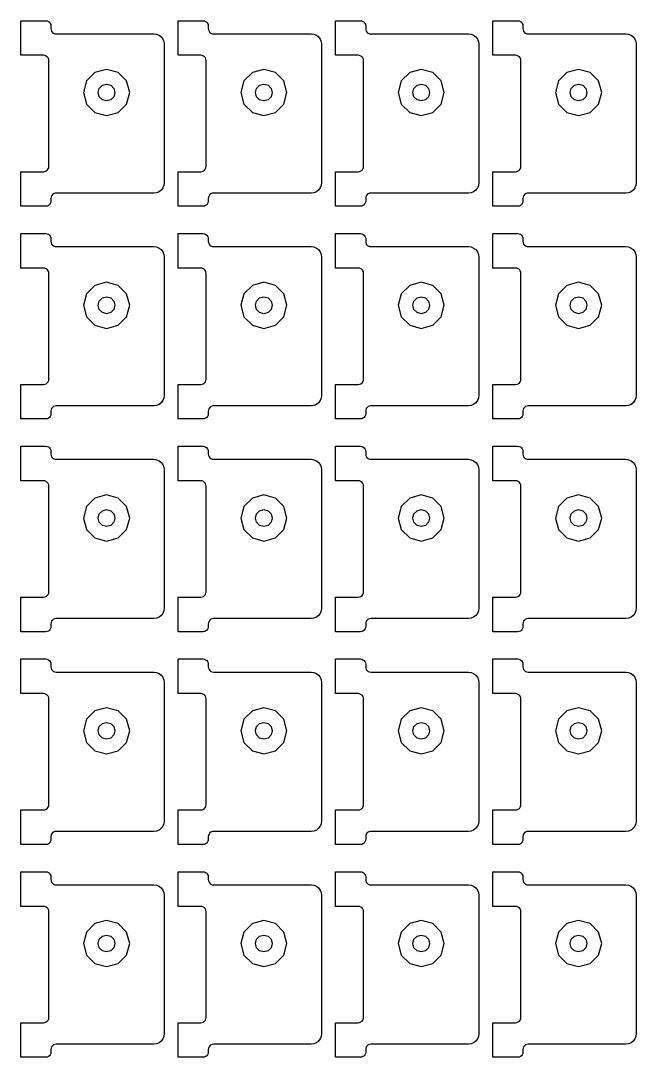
# Model space of a CAD drawing. Extents: x 11 to 212, y 11 to 212.
# Drawn here: x 67 to 73.91, y 61.2 to 72.84 of the extents above; entities that cross this region are included whole.
import ezdxf

# ---------------------------------------------------------------- set-up
doc = ezdxf.new("R2010")
doc.units = 0
doc.layers.add('G', color=7, linetype='continuous')

msp = doc.modelspace()

# ---------------------------------------------------------------- linework, layer by layer
at = {"layer": 'G'}
for points in [[(67.259, 71.141), (67.274, 71.143), (67.288, 71.149), (67.3, 71.158), (67.31, 71.171), (67.316, 71.185), (67.318, 71.2), (67.318, 72.388), (67.316, 72.403), (67.31, 72.418), (67.3, 72.43), (67.288, 72.439), (67.274, 72.445), (67.259, 72.447), (67.002, 72.447), (67.002, 72.835), (67.282, 72.835), (67.298, 72.833), (67.312, 72.827), (67.324, 72.818), (67.333, 72.806), (67.339, 72.792), (67.341, 72.776), (67.341, 72.747), (67.343, 72.732), (67.349, 72.718), (67.358, 72.705), (67.371, 72.696), (67.385, 72.69), (67.4, 72.688), (68.494, 72.688), (68.525, 72.684), (68.553, 72.672), (68.577, 72.654), (68.596, 72.629), (68.608, 72.601), (68.612, 72.571), (68.612, 71.018), (68.608, 70.987), (68.596, 70.959), (68.577, 70.934), (68.553, 70.916), (68.525, 70.904), (68.494, 70.9), (67.4, 70.9), (67.385, 70.898), (67.371, 70.892), (67.358, 70.883), (67.349, 70.871), (67.343, 70.856), (67.341, 70.841), (67.341, 70.812), (67.339, 70.797), (67.333, 70.782), (67.324, 70.77), (67.312, 70.761), (67.298, 70.755), (67.282, 70.753), (67.002, 70.753), (67.002, 71.141)], [(69.024, 71.141), (69.039, 71.143), (69.053, 71.149), (69.065, 71.158), (69.074, 71.171), (69.08, 71.185), (69.082, 71.2), (69.082, 72.388), (69.08, 72.403), (69.074, 72.418), (69.065, 72.43), (69.053, 72.439), (69.039, 72.445), (69.024, 72.447), (68.767, 72.447), (68.767, 72.835), (69.047, 72.835), (69.062, 72.833), (69.076, 72.827), (69.089, 72.818), (69.098, 72.806), (69.104, 72.792), (69.106, 72.776), (69.106, 72.747), (69.108, 72.732), (69.114, 72.718), (69.123, 72.705), (69.135, 72.696), (69.149, 72.69), (69.165, 72.688), (70.259, 72.688), (70.289, 72.684), (70.318, 72.672), (70.342, 72.654), (70.361, 72.629), (70.372, 72.601), (70.376, 72.571), (70.376, 71.018), (70.372, 70.987), (70.361, 70.959), (70.342, 70.934), (70.318, 70.916), (70.289, 70.904), (70.259, 70.9), (69.165, 70.9), (69.149, 70.898), (69.135, 70.892), (69.123, 70.883), (69.114, 70.871), (69.108, 70.856), (69.106, 70.841), (69.106, 70.812), (69.104, 70.797), (69.098, 70.782), (69.089, 70.77), (69.076, 70.761), (69.062, 70.755), (69.047, 70.753), (68.767, 70.753), (68.767, 71.141)], [(70.788, 71.141), (70.803, 71.143), (70.818, 71.149), (70.83, 71.158), (70.839, 71.171), (70.845, 71.185), (70.847, 71.2), (70.847, 72.388), (70.845, 72.403), (70.839, 72.418), (70.83, 72.43), (70.818, 72.439), (70.803, 72.445), (70.788, 72.447), (70.532, 72.447), (70.532, 72.835), (70.812, 72.835), (70.827, 72.833), (70.841, 72.827), (70.853, 72.818), (70.863, 72.806), (70.869, 72.792), (70.871, 72.776), (70.871, 72.747), (70.873, 72.732), (70.878, 72.718), (70.888, 72.705), (70.9, 72.696), (70.914, 72.69), (70.929, 72.688), (72.024, 72.688), (72.054, 72.684), (72.082, 72.672), (72.107, 72.654), (72.125, 72.629), (72.137, 72.601), (72.141, 72.571), (72.141, 71.018), (72.137, 70.987), (72.125, 70.959), (72.107, 70.934), (72.082, 70.916), (72.054, 70.904), (72.024, 70.9), (70.929, 70.9), (70.914, 70.898), (70.9, 70.892), (70.888, 70.883), (70.878, 70.871), (70.873, 70.856), (70.871, 70.841), (70.871, 70.812), (70.869, 70.797), (70.863, 70.782), (70.853, 70.77), (70.841, 70.761), (70.827, 70.755), (70.812, 70.753), (70.532, 70.753), (70.532, 71.141)], [(72.553, 71.141), (72.568, 71.143), (72.582, 71.149), (72.595, 71.158), (72.604, 71.171), (72.61, 71.185), (72.612, 71.2), (72.612, 72.388), (72.61, 72.403), (72.604, 72.418), (72.595, 72.43), (72.582, 72.439), (72.568, 72.445), (72.553, 72.447), (72.296, 72.447), (72.296, 72.835), (72.576, 72.835), (72.592, 72.833), (72.606, 72.827), (72.618, 72.818), (72.627, 72.806), (72.633, 72.792), (72.635, 72.776), (72.635, 72.747), (72.637, 72.732), (72.643, 72.718), (72.653, 72.705), (72.665, 72.696), (72.679, 72.69), (72.694, 72.688), (73.788, 72.688), (73.819, 72.684), (73.847, 72.672), (73.871, 72.654), (73.89, 72.629), (73.902, 72.601), (73.906, 72.571), (73.906, 71.018), (73.902, 70.987), (73.89, 70.959), (73.871, 70.934), (73.847, 70.916), (73.819, 70.904), (73.788, 70.9), (72.694, 70.9), (72.679, 70.898), (72.665, 70.892), (72.653, 70.883), (72.643, 70.871), (72.637, 70.856), (72.635, 70.841), (72.635, 70.812), (72.633, 70.797), (72.627, 70.782), (72.618, 70.77), (72.606, 70.761), (72.592, 70.755), (72.576, 70.753), (72.296, 70.753), (72.296, 71.141)], [(68.189, 71.9), (68.224, 72.029), (68.189, 72.159), (68.094, 72.254), (67.965, 72.288), (67.835, 72.254), (67.741, 72.159), (67.706, 72.029), (67.741, 71.9), (67.835, 71.805), (67.965, 71.771), (68.094, 71.805)], [(69.954, 71.9), (69.988, 72.029), (69.954, 72.159), (69.859, 72.254), (69.729, 72.288), (69.6, 72.254), (69.505, 72.159), (69.471, 72.029), (69.505, 71.9), (69.6, 71.805), (69.729, 71.771), (69.859, 71.805)], [(71.718, 71.9), (71.753, 72.029), (71.718, 72.159), (71.624, 72.254), (71.494, 72.288), (71.365, 72.254), (71.27, 72.159), (71.235, 72.029), (71.27, 71.9), (71.365, 71.805), (71.494, 71.771), (71.624, 71.805)], [(73.483, 71.9), (73.518, 72.029), (73.483, 72.159), (73.388, 72.254), (73.259, 72.288), (73.129, 72.254), (73.035, 72.159), (73, 72.029), (73.035, 71.9), (73.129, 71.805), (73.259, 71.771), (73.388, 71.805)], [(68.059, 72.029), (68.046, 71.982), (68.012, 71.948), (67.965, 71.935), (67.918, 71.948), (67.883, 71.982), (67.871, 72.029), (67.883, 72.076), (67.918, 72.111), (67.965, 72.124), (68.012, 72.111), (68.046, 72.076)], [(69.824, 72.029), (69.811, 71.982), (69.776, 71.948), (69.729, 71.935), (69.682, 71.948), (69.648, 71.982), (69.635, 72.029), (69.648, 72.076), (69.682, 72.111), (69.729, 72.124), (69.776, 72.111), (69.811, 72.076)], [(71.588, 72.029), (71.576, 71.982), (71.541, 71.948), (71.494, 71.935), (71.447, 71.948), (71.413, 71.982), (71.4, 72.029), (71.413, 72.076), (71.447, 72.111), (71.494, 72.124), (71.541, 72.111), (71.576, 72.076)], [(73.353, 72.029), (73.34, 71.982), (73.306, 71.948), (73.259, 71.935), (73.212, 71.948), (73.177, 71.982), (73.165, 72.029), (73.177, 72.076), (73.212, 72.111), (73.259, 72.124), (73.306, 72.111), (73.34, 72.076)], [(67.259, 68.753), (67.274, 68.755), (67.288, 68.761), (67.3, 68.77), (67.31, 68.782), (67.316, 68.797), (67.318, 68.812), (67.318, 70), (67.316, 70.015), (67.31, 70.029), (67.3, 70.042), (67.288, 70.051), (67.274, 70.057), (67.259, 70.059), (67.002, 70.059), (67.002, 70.447), (67.282, 70.447), (67.298, 70.445), (67.312, 70.439), (67.324, 70.43), (67.333, 70.418), (67.339, 70.403), (67.341, 70.388), (67.341, 70.359), (67.343, 70.344), (67.349, 70.329), (67.358, 70.317), (67.371, 70.308), (67.385, 70.302), (67.4, 70.3), (68.494, 70.3), (68.525, 70.296), (68.553, 70.284), (68.577, 70.266), (68.596, 70.241), (68.608, 70.213), (68.612, 70.182), (68.612, 68.629), (68.608, 68.599), (68.596, 68.571), (68.577, 68.546), (68.553, 68.528), (68.525, 68.516), (68.494, 68.512), (67.4, 68.512), (67.385, 68.51), (67.371, 68.504), (67.358, 68.495), (67.349, 68.482), (67.343, 68.468), (67.341, 68.453), (67.341, 68.424), (67.339, 68.408), (67.333, 68.394), (67.324, 68.382), (67.312, 68.373), (67.298, 68.367), (67.282, 68.365), (67.002, 68.365), (67.002, 68.753)], [(69.024, 68.753), (69.039, 68.755), (69.053, 68.761), (69.065, 68.77), (69.074, 68.782), (69.08, 68.797), (69.082, 68.812), (69.082, 70), (69.08, 70.015), (69.074, 70.029), (69.065, 70.042), (69.053, 70.051), (69.039, 70.057), (69.024, 70.059), (68.767, 70.059), (68.767, 70.447), (69.047, 70.447), (69.062, 70.445), (69.076, 70.439), (69.089, 70.43), (69.098, 70.418), (69.104, 70.403), (69.106, 70.388), (69.106, 70.359), (69.108, 70.344), (69.114, 70.329), (69.123, 70.317), (69.135, 70.308), (69.149, 70.302), (69.165, 70.3), (70.259, 70.3), (70.289, 70.296), (70.318, 70.284), (70.342, 70.266), (70.361, 70.241), (70.372, 70.213), (70.376, 70.182), (70.376, 68.629), (70.372, 68.599), (70.361, 68.571), (70.342, 68.546), (70.318, 68.528), (70.289, 68.516), (70.259, 68.512), (69.165, 68.512), (69.149, 68.51), (69.135, 68.504), (69.123, 68.495), (69.114, 68.482), (69.108, 68.468), (69.106, 68.453), (69.106, 68.424), (69.104, 68.408), (69.098, 68.394), (69.089, 68.382), (69.076, 68.373), (69.062, 68.367), (69.047, 68.365), (68.767, 68.365), (68.767, 68.753)], [(70.788, 68.753), (70.803, 68.755), (70.818, 68.761), (70.83, 68.77), (70.839, 68.782), (70.845, 68.797), (70.847, 68.812), (70.847, 70), (70.845, 70.015), (70.839, 70.029), (70.83, 70.042), (70.818, 70.051), (70.803, 70.057), (70.788, 70.059), (70.532, 70.059), (70.532, 70.447), (70.812, 70.447), (70.827, 70.445), (70.841, 70.439), (70.853, 70.43), (70.863, 70.418), (70.869, 70.403), (70.871, 70.388), (70.871, 70.359), (70.873, 70.344), (70.878, 70.329), (70.888, 70.317), (70.9, 70.308), (70.914, 70.302), (70.929, 70.3), (72.024, 70.3), (72.054, 70.296), (72.082, 70.284), (72.107, 70.266), (72.125, 70.241), (72.137, 70.213), (72.141, 70.182), (72.141, 68.629), (72.137, 68.599), (72.125, 68.571), (72.107, 68.546), (72.082, 68.528), (72.054, 68.516), (72.024, 68.512), (70.929, 68.512), (70.914, 68.51), (70.9, 68.504), (70.888, 68.495), (70.878, 68.482), (70.873, 68.468), (70.871, 68.453), (70.871, 68.424), (70.869, 68.408), (70.863, 68.394), (70.853, 68.382), (70.841, 68.373), (70.827, 68.367), (70.812, 68.365), (70.532, 68.365), (70.532, 68.753)], [(72.553, 68.753), (72.568, 68.755), (72.582, 68.761), (72.595, 68.77), (72.604, 68.782), (72.61, 68.797), (72.612, 68.812), (72.612, 70), (72.61, 70.015), (72.604, 70.029), (72.595, 70.042), (72.582, 70.051), (72.568, 70.057), (72.553, 70.059), (72.296, 70.059), (72.296, 70.447), (72.576, 70.447), (72.592, 70.445), (72.606, 70.439), (72.618, 70.43), (72.627, 70.418), (72.633, 70.403), (72.635, 70.388), (72.635, 70.359), (72.637, 70.344), (72.643, 70.329), (72.653, 70.317), (72.665, 70.308), (72.679, 70.302), (72.694, 70.3), (73.788, 70.3), (73.819, 70.296), (73.847, 70.284), (73.871, 70.266), (73.89, 70.241), (73.902, 70.213), (73.906, 70.182), (73.906, 68.629), (73.902, 68.599), (73.89, 68.571), (73.871, 68.546), (73.847, 68.528), (73.819, 68.516), (73.788, 68.512), (72.694, 68.512), (72.679, 68.51), (72.665, 68.504), (72.653, 68.495), (72.643, 68.482), (72.637, 68.468), (72.635, 68.453), (72.635, 68.424), (72.633, 68.408), (72.627, 68.394), (72.618, 68.382), (72.606, 68.373), (72.592, 68.367), (72.576, 68.365), (72.296, 68.365), (72.296, 68.753)], [(68.189, 69.512), (68.224, 69.641), (68.189, 69.771), (68.094, 69.865), (67.965, 69.9), (67.835, 69.865), (67.741, 69.771), (67.706, 69.641), (67.741, 69.512), (67.835, 69.417), (67.965, 69.382), (68.094, 69.417)], [(69.954, 69.512), (69.988, 69.641), (69.954, 69.771), (69.859, 69.865), (69.729, 69.9), (69.6, 69.865), (69.505, 69.771), (69.471, 69.641), (69.505, 69.512), (69.6, 69.417), (69.729, 69.382), (69.859, 69.417)], [(71.718, 69.512), (71.753, 69.641), (71.718, 69.771), (71.624, 69.865), (71.494, 69.9), (71.365, 69.865), (71.27, 69.771), (71.235, 69.641), (71.27, 69.512), (71.365, 69.417), (71.494, 69.382), (71.624, 69.417)], [(73.483, 69.512), (73.518, 69.641), (73.483, 69.771), (73.388, 69.865), (73.259, 69.9), (73.129, 69.865), (73.035, 69.771), (73, 69.641), (73.035, 69.512), (73.129, 69.417), (73.259, 69.382), (73.388, 69.417)], [(68.059, 69.641), (68.046, 69.594), (68.012, 69.56), (67.965, 69.547), (67.918, 69.56), (67.883, 69.594), (67.871, 69.641), (67.883, 69.688), (67.918, 69.723), (67.965, 69.735), (68.012, 69.723), (68.046, 69.688)], [(69.824, 69.641), (69.811, 69.594), (69.776, 69.56), (69.729, 69.547), (69.682, 69.56), (69.648, 69.594), (69.635, 69.641), (69.648, 69.688), (69.682, 69.723), (69.729, 69.735), (69.776, 69.723), (69.811, 69.688)], [(71.588, 69.641), (71.576, 69.594), (71.541, 69.56), (71.494, 69.547), (71.447, 69.56), (71.413, 69.594), (71.4, 69.641), (71.413, 69.688), (71.447, 69.723), (71.494, 69.735), (71.541, 69.723), (71.576, 69.688)], [(73.353, 69.641), (73.34, 69.594), (73.306, 69.56), (73.259, 69.547), (73.212, 69.56), (73.177, 69.594), (73.165, 69.641), (73.177, 69.688), (73.212, 69.723), (73.259, 69.735), (73.306, 69.723), (73.34, 69.688)], [(67.259, 66.365), (67.274, 66.367), (67.288, 66.373), (67.3, 66.382), (67.31, 66.394), (67.316, 66.408), (67.318, 66.424), (67.318, 67.612), (67.316, 67.627), (67.31, 67.641), (67.3, 67.653), (67.288, 67.663), (67.274, 67.669), (67.259, 67.671), (67.002, 67.671), (67.002, 68.059), (67.282, 68.059), (67.298, 68.057), (67.312, 68.051), (67.324, 68.042), (67.333, 68.029), (67.339, 68.015), (67.341, 68), (67.341, 67.971), (67.343, 67.955), (67.349, 67.941), (67.358, 67.929), (67.371, 67.92), (67.385, 67.914), (67.4, 67.912), (68.494, 67.912), (68.525, 67.908), (68.553, 67.896), (68.577, 67.877), (68.596, 67.853), (68.608, 67.825), (68.612, 67.794), (68.612, 66.241), (68.608, 66.211), (68.596, 66.182), (68.577, 66.158), (68.553, 66.139), (68.525, 66.128), (68.494, 66.124), (67.4, 66.124), (67.385, 66.122), (67.371, 66.116), (67.358, 66.106), (67.349, 66.094), (67.343, 66.08), (67.341, 66.065), (67.341, 66.035), (67.339, 66.02), (67.333, 66.006), (67.324, 65.994), (67.312, 65.984), (67.298, 65.978), (67.282, 65.976), (67.002, 65.976), (67.002, 66.365)], [(69.024, 66.365), (69.039, 66.367), (69.053, 66.373), (69.065, 66.382), (69.074, 66.394), (69.08, 66.408), (69.082, 66.424), (69.082, 67.612), (69.08, 67.627), (69.074, 67.641), (69.065, 67.653), (69.053, 67.663), (69.039, 67.669), (69.024, 67.671), (68.767, 67.671), (68.767, 68.059), (69.047, 68.059), (69.062, 68.057), (69.076, 68.051), (69.089, 68.042), (69.098, 68.029), (69.104, 68.015), (69.106, 68), (69.106, 67.971), (69.108, 67.955), (69.114, 67.941), (69.123, 67.929), (69.135, 67.92), (69.149, 67.914), (69.165, 67.912), (70.259, 67.912), (70.289, 67.908), (70.318, 67.896), (70.342, 67.877), (70.361, 67.853), (70.372, 67.825), (70.376, 67.794), (70.376, 66.241), (70.372, 66.211), (70.361, 66.182), (70.342, 66.158), (70.318, 66.139), (70.289, 66.128), (70.259, 66.124), (69.165, 66.124), (69.149, 66.122), (69.135, 66.116), (69.123, 66.106), (69.114, 66.094), (69.108, 66.08), (69.106, 66.065), (69.106, 66.035), (69.104, 66.02), (69.098, 66.006), (69.089, 65.994), (69.076, 65.984), (69.062, 65.978), (69.047, 65.976), (68.767, 65.976), (68.767, 66.365)], [(70.788, 66.365), (70.803, 66.367), (70.818, 66.373), (70.83, 66.382), (70.839, 66.394), (70.845, 66.408), (70.847, 66.424), (70.847, 67.612), (70.845, 67.627), (70.839, 67.641), (70.83, 67.653), (70.818, 67.663), (70.803, 67.669), (70.788, 67.671), (70.532, 67.671), (70.532, 68.059), (70.812, 68.059), (70.827, 68.057), (70.841, 68.051), (70.853, 68.042), (70.863, 68.029), (70.869, 68.015), (70.871, 68), (70.871, 67.971), (70.873, 67.955), (70.878, 67.941), (70.888, 67.929), (70.9, 67.92), (70.914, 67.914), (70.929, 67.912), (72.024, 67.912), (72.054, 67.908), (72.082, 67.896), (72.107, 67.877), (72.125, 67.853), (72.137, 67.825), (72.141, 67.794), (72.141, 66.241), (72.137, 66.211), (72.125, 66.182), (72.107, 66.158), (72.082, 66.139), (72.054, 66.128), (72.024, 66.124), (70.929, 66.124), (70.914, 66.122), (70.9, 66.116), (70.888, 66.106), (70.878, 66.094), (70.873, 66.08), (70.871, 66.065), (70.871, 66.035), (70.869, 66.02), (70.863, 66.006), (70.853, 65.994), (70.841, 65.984), (70.827, 65.978), (70.812, 65.976), (70.532, 65.976), (70.532, 66.365)], [(72.553, 66.365), (72.568, 66.367), (72.582, 66.373), (72.595, 66.382), (72.604, 66.394), (72.61, 66.408), (72.612, 66.424), (72.612, 67.612), (72.61, 67.627), (72.604, 67.641), (72.595, 67.653), (72.582, 67.663), (72.568, 67.669), (72.553, 67.671), (72.296, 67.671), (72.296, 68.059), (72.576, 68.059), (72.592, 68.057), (72.606, 68.051), (72.618, 68.042), (72.627, 68.029), (72.633, 68.015), (72.635, 68), (72.635, 67.971), (72.637, 67.955), (72.643, 67.941), (72.653, 67.929), (72.665, 67.92), (72.679, 67.914), (72.694, 67.912), (73.788, 67.912), (73.819, 67.908), (73.847, 67.896), (73.871, 67.877), (73.89, 67.853), (73.902, 67.825), (73.906, 67.794), (73.906, 66.241), (73.902, 66.211), (73.89, 66.182), (73.871, 66.158), (73.847, 66.139), (73.819, 66.128), (73.788, 66.124), (72.694, 66.124), (72.679, 66.122), (72.665, 66.116), (72.653, 66.106), (72.643, 66.094), (72.637, 66.08), (72.635, 66.065), (72.635, 66.035), (72.633, 66.02), (72.627, 66.006), (72.618, 65.994), (72.606, 65.984), (72.592, 65.978), (72.576, 65.976), (72.296, 65.976), (72.296, 66.365)], [(68.189, 67.124), (68.224, 67.253), (68.189, 67.382), (68.094, 67.477), (67.965, 67.512), (67.835, 67.477), (67.741, 67.382), (67.706, 67.253), (67.741, 67.124), (67.835, 67.029), (67.965, 66.994), (68.094, 67.029)], [(69.954, 67.124), (69.988, 67.253), (69.954, 67.382), (69.859, 67.477), (69.729, 67.512), (69.6, 67.477), (69.505, 67.382), (69.471, 67.253), (69.505, 67.124), (69.6, 67.029), (69.729, 66.994), (69.859, 67.029)], [(71.718, 67.124), (71.753, 67.253), (71.718, 67.382), (71.624, 67.477), (71.494, 67.512), (71.365, 67.477), (71.27, 67.382), (71.235, 67.253), (71.27, 67.124), (71.365, 67.029), (71.494, 66.994), (71.624, 67.029)], [(73.483, 67.124), (73.518, 67.253), (73.483, 67.382), (73.388, 67.477), (73.259, 67.512), (73.129, 67.477), (73.035, 67.382), (73, 67.253), (73.035, 67.124), (73.129, 67.029), (73.259, 66.994), (73.388, 67.029)], [(68.059, 67.253), (68.046, 67.206), (68.012, 67.171), (67.965, 67.159), (67.918, 67.171), (67.883, 67.206), (67.871, 67.253), (67.883, 67.3), (67.918, 67.334), (67.965, 67.347), (68.012, 67.334), (68.046, 67.3)], [(69.824, 67.253), (69.811, 67.206), (69.776, 67.171), (69.729, 67.159), (69.682, 67.171), (69.648, 67.206), (69.635, 67.253), (69.648, 67.3), (69.682, 67.334), (69.729, 67.347), (69.776, 67.334), (69.811, 67.3)], [(71.588, 67.253), (71.576, 67.206), (71.541, 67.171), (71.494, 67.159), (71.447, 67.171), (71.413, 67.206), (71.4, 67.253), (71.413, 67.3), (71.447, 67.334), (71.494, 67.347), (71.541, 67.334), (71.576, 67.3)], [(73.353, 67.253), (73.34, 67.206), (73.306, 67.171), (73.259, 67.159), (73.212, 67.171), (73.177, 67.206), (73.165, 67.253), (73.177, 67.3), (73.212, 67.334), (73.259, 67.347), (73.306, 67.334), (73.34, 67.3)], [(67.259, 63.976), (67.274, 63.978), (67.288, 63.984), (67.3, 63.994), (67.31, 64.006), (67.316, 64.02), (67.318, 64.035), (67.318, 65.224), (67.316, 65.239), (67.31, 65.253), (67.3, 65.265), (67.288, 65.274), (67.274, 65.28), (67.259, 65.282), (67.002, 65.282), (67.002, 65.671), (67.282, 65.671), (67.298, 65.669), (67.312, 65.663), (67.324, 65.653), (67.333, 65.641), (67.339, 65.627), (67.341, 65.612), (67.341, 65.582), (67.343, 65.567), (67.349, 65.553), (67.358, 65.541), (67.371, 65.531), (67.385, 65.526), (67.4, 65.524), (68.494, 65.524), (68.525, 65.52), (68.553, 65.508), (68.577, 65.489), (68.596, 65.465), (68.608, 65.436), (68.612, 65.406), (68.612, 63.853), (68.608, 63.822), (68.596, 63.794), (68.577, 63.77), (68.553, 63.751), (68.525, 63.739), (68.494, 63.735), (67.4, 63.735), (67.385, 63.733), (67.371, 63.727), (67.358, 63.718), (67.349, 63.706), (67.343, 63.692), (67.341, 63.676), (67.341, 63.647), (67.339, 63.632), (67.333, 63.618), (67.324, 63.605), (67.312, 63.596), (67.298, 63.59), (67.282, 63.588), (67.002, 63.588), (67.002, 63.976)], [(69.024, 63.976), (69.039, 63.978), (69.053, 63.984), (69.065, 63.994), (69.074, 64.006), (69.08, 64.02), (69.082, 64.035), (69.082, 65.224), (69.08, 65.239), (69.074, 65.253), (69.065, 65.265), (69.053, 65.274), (69.039, 65.28), (69.024, 65.282), (68.767, 65.282), (68.767, 65.671), (69.047, 65.671), (69.062, 65.669), (69.076, 65.663), (69.089, 65.653), (69.098, 65.641), (69.104, 65.627), (69.106, 65.612), (69.106, 65.582), (69.108, 65.567), (69.114, 65.553), (69.123, 65.541), (69.135, 65.531), (69.149, 65.526), (69.165, 65.524), (70.259, 65.524), (70.289, 65.52), (70.318, 65.508), (70.342, 65.489), (70.361, 65.465), (70.372, 65.436), (70.376, 65.406), (70.376, 63.853), (70.372, 63.822), (70.361, 63.794), (70.342, 63.77), (70.318, 63.751), (70.289, 63.739), (70.259, 63.735), (69.165, 63.735), (69.149, 63.733), (69.135, 63.727), (69.123, 63.718), (69.114, 63.706), (69.108, 63.692), (69.106, 63.676), (69.106, 63.647), (69.104, 63.632), (69.098, 63.618), (69.089, 63.605), (69.076, 63.596), (69.062, 63.59), (69.047, 63.588), (68.767, 63.588), (68.767, 63.976)], [(70.788, 63.976), (70.803, 63.978), (70.818, 63.984), (70.83, 63.994), (70.839, 64.006), (70.845, 64.02), (70.847, 64.035), (70.847, 65.224), (70.845, 65.239), (70.839, 65.253), (70.83, 65.265), (70.818, 65.274), (70.803, 65.28), (70.788, 65.282), (70.532, 65.282), (70.532, 65.671), (70.812, 65.671), (70.827, 65.669), (70.841, 65.663), (70.853, 65.653), (70.863, 65.641), (70.869, 65.627), (70.871, 65.612), (70.871, 65.582), (70.873, 65.567), (70.878, 65.553), (70.888, 65.541), (70.9, 65.531), (70.914, 65.526), (70.929, 65.524), (72.024, 65.524), (72.054, 65.52), (72.082, 65.508), (72.107, 65.489), (72.125, 65.465), (72.137, 65.436), (72.141, 65.406), (72.141, 63.853), (72.137, 63.822), (72.125, 63.794), (72.107, 63.77), (72.082, 63.751), (72.054, 63.739), (72.024, 63.735), (70.929, 63.735), (70.914, 63.733), (70.9, 63.727), (70.888, 63.718), (70.878, 63.706), (70.873, 63.692), (70.871, 63.676), (70.871, 63.647), (70.869, 63.632), (70.863, 63.618), (70.853, 63.605), (70.841, 63.596), (70.827, 63.59), (70.812, 63.588), (70.532, 63.588), (70.532, 63.976)], [(72.553, 63.976), (72.568, 63.978), (72.582, 63.984), (72.595, 63.994), (72.604, 64.006), (72.61, 64.02), (72.612, 64.035), (72.612, 65.224), (72.61, 65.239), (72.604, 65.253), (72.595, 65.265), (72.582, 65.274), (72.568, 65.28), (72.553, 65.282), (72.296, 65.282), (72.296, 65.671), (72.576, 65.671), (72.592, 65.669), (72.606, 65.663), (72.618, 65.653), (72.627, 65.641), (72.633, 65.627), (72.635, 65.612), (72.635, 65.582), (72.637, 65.567), (72.643, 65.553), (72.653, 65.541), (72.665, 65.531), (72.679, 65.526), (72.694, 65.524), (73.788, 65.524), (73.819, 65.52), (73.847, 65.508), (73.871, 65.489), (73.89, 65.465), (73.902, 65.436), (73.906, 65.406), (73.906, 63.853), (73.902, 63.822), (73.89, 63.794), (73.871, 63.77), (73.847, 63.751), (73.819, 63.739), (73.788, 63.735), (72.694, 63.735), (72.679, 63.733), (72.665, 63.727), (72.653, 63.718), (72.643, 63.706), (72.637, 63.692), (72.635, 63.676), (72.635, 63.647), (72.633, 63.632), (72.627, 63.618), (72.618, 63.605), (72.606, 63.596), (72.592, 63.59), (72.576, 63.588), (72.296, 63.588), (72.296, 63.976)], [(68.189, 64.735), (68.224, 64.865), (68.189, 64.994), (68.094, 65.089), (67.965, 65.124), (67.835, 65.089), (67.741, 64.994), (67.706, 64.865), (67.741, 64.735), (67.835, 64.641), (67.965, 64.606), (68.094, 64.641)], [(69.954, 64.735), (69.988, 64.865), (69.954, 64.994), (69.859, 65.089), (69.729, 65.124), (69.6, 65.089), (69.505, 64.994), (69.471, 64.865), (69.505, 64.735), (69.6, 64.641), (69.729, 64.606), (69.859, 64.641)], [(71.718, 64.735), (71.753, 64.865), (71.718, 64.994), (71.624, 65.089), (71.494, 65.124), (71.365, 65.089), (71.27, 64.994), (71.235, 64.865), (71.27, 64.735), (71.365, 64.641), (71.494, 64.606), (71.624, 64.641)], [(73.483, 64.735), (73.518, 64.865), (73.483, 64.994), (73.388, 65.089), (73.259, 65.124), (73.129, 65.089), (73.035, 64.994), (73, 64.865), (73.035, 64.735), (73.129, 64.641), (73.259, 64.606), (73.388, 64.641)], [(68.059, 64.865), (68.046, 64.818), (68.012, 64.783), (67.965, 64.771), (67.918, 64.783), (67.883, 64.818), (67.871, 64.865), (67.883, 64.912), (67.918, 64.946), (67.965, 64.959), (68.012, 64.946), (68.046, 64.912)], [(69.824, 64.865), (69.811, 64.818), (69.776, 64.783), (69.729, 64.771), (69.682, 64.783), (69.648, 64.818), (69.635, 64.865), (69.648, 64.912), (69.682, 64.946), (69.729, 64.959), (69.776, 64.946), (69.811, 64.912)], [(71.588, 64.865), (71.576, 64.818), (71.541, 64.783), (71.494, 64.771), (71.447, 64.783), (71.413, 64.818), (71.4, 64.865), (71.413, 64.912), (71.447, 64.946), (71.494, 64.959), (71.541, 64.946), (71.576, 64.912)], [(73.353, 64.865), (73.34, 64.818), (73.306, 64.783), (73.259, 64.771), (73.212, 64.783), (73.177, 64.818), (73.165, 64.865), (73.177, 64.912), (73.212, 64.946), (73.259, 64.959), (73.306, 64.946), (73.34, 64.912)], [(67.259, 61.588), (67.274, 61.59), (67.288, 61.596), (67.3, 61.605), (67.31, 61.618), (67.316, 61.632), (67.318, 61.647), (67.318, 62.835), (67.316, 62.851), (67.31, 62.865), (67.3, 62.877), (67.288, 62.886), (67.274, 62.892), (67.259, 62.894), (67.002, 62.894), (67.002, 63.282), (67.282, 63.282), (67.298, 63.28), (67.312, 63.274), (67.324, 63.265), (67.333, 63.253), (67.339, 63.239), (67.341, 63.224), (67.341, 63.194), (67.343, 63.179), (67.349, 63.165), (67.358, 63.153), (67.371, 63.143), (67.385, 63.137), (67.4, 63.135), (68.494, 63.135), (68.525, 63.131), (68.553, 63.12), (68.577, 63.101), (68.596, 63.076), (68.608, 63.048), (68.612, 63.018), (68.612, 61.465), (68.608, 61.434), (68.596, 61.406), (68.577, 61.382), (68.553, 61.363), (68.525, 61.351), (68.494, 61.347), (67.4, 61.347), (67.385, 61.345), (67.371, 61.339), (67.358, 61.33), (67.349, 61.318), (67.343, 61.303), (67.341, 61.288), (67.341, 61.259), (67.339, 61.244), (67.333, 61.229), (67.324, 61.217), (67.312, 61.208), (67.298, 61.202), (67.282, 61.2), (67.002, 61.2), (67.002, 61.588)], [(69.024, 61.588), (69.039, 61.59), (69.053, 61.596), (69.065, 61.605), (69.074, 61.618), (69.08, 61.632), (69.082, 61.647), (69.082, 62.835), (69.08, 62.851), (69.074, 62.865), (69.065, 62.877), (69.053, 62.886), (69.039, 62.892), (69.024, 62.894), (68.767, 62.894), (68.767, 63.282), (69.047, 63.282), (69.062, 63.28), (69.076, 63.274), (69.089, 63.265), (69.098, 63.253), (69.104, 63.239), (69.106, 63.224), (69.106, 63.194), (69.108, 63.179), (69.114, 63.165), (69.123, 63.153), (69.135, 63.143), (69.149, 63.137), (69.165, 63.135), (70.259, 63.135), (70.289, 63.131), (70.318, 63.12), (70.342, 63.101), (70.361, 63.076), (70.372, 63.048), (70.376, 63.018), (70.376, 61.465), (70.372, 61.434), (70.361, 61.406), (70.342, 61.382), (70.318, 61.363), (70.289, 61.351), (70.259, 61.347), (69.165, 61.347), (69.149, 61.345), (69.135, 61.339), (69.123, 61.33), (69.114, 61.318), (69.108, 61.303), (69.106, 61.288), (69.106, 61.259), (69.104, 61.244), (69.098, 61.229), (69.089, 61.217), (69.076, 61.208), (69.062, 61.202), (69.047, 61.2), (68.767, 61.2), (68.767, 61.588)], [(70.788, 61.588), (70.803, 61.59), (70.818, 61.596), (70.83, 61.605), (70.839, 61.618), (70.845, 61.632), (70.847, 61.647), (70.847, 62.835), (70.845, 62.851), (70.839, 62.865), (70.83, 62.877), (70.818, 62.886), (70.803, 62.892), (70.788, 62.894), (70.532, 62.894), (70.532, 63.282), (70.812, 63.282), (70.827, 63.28), (70.841, 63.274), (70.853, 63.265), (70.863, 63.253), (70.869, 63.239), (70.871, 63.224), (70.871, 63.194), (70.873, 63.179), (70.878, 63.165), (70.888, 63.153), (70.9, 63.143), (70.914, 63.137), (70.929, 63.135), (72.024, 63.135), (72.054, 63.131), (72.082, 63.12), (72.107, 63.101), (72.125, 63.076), (72.137, 63.048), (72.141, 63.018), (72.141, 61.465), (72.137, 61.434), (72.125, 61.406), (72.107, 61.382), (72.082, 61.363), (72.054, 61.351), (72.024, 61.347), (70.929, 61.347), (70.914, 61.345), (70.9, 61.339), (70.888, 61.33), (70.878, 61.318), (70.873, 61.303), (70.871, 61.288), (70.871, 61.259), (70.869, 61.244), (70.863, 61.229), (70.853, 61.217), (70.841, 61.208), (70.827, 61.202), (70.812, 61.2), (70.532, 61.2), (70.532, 61.588)], [(72.553, 61.588), (72.568, 61.59), (72.582, 61.596), (72.595, 61.605), (72.604, 61.618), (72.61, 61.632), (72.612, 61.647), (72.612, 62.835), (72.61, 62.851), (72.604, 62.865), (72.595, 62.877), (72.582, 62.886), (72.568, 62.892), (72.553, 62.894), (72.296, 62.894), (72.296, 63.282), (72.576, 63.282), (72.592, 63.28), (72.606, 63.274), (72.618, 63.265), (72.627, 63.253), (72.633, 63.239), (72.635, 63.224), (72.635, 63.194), (72.637, 63.179), (72.643, 63.165), (72.653, 63.153), (72.665, 63.143), (72.679, 63.137), (72.694, 63.135), (73.788, 63.135), (73.819, 63.131), (73.847, 63.12), (73.871, 63.101), (73.89, 63.076), (73.902, 63.048), (73.906, 63.018), (73.906, 61.465), (73.902, 61.434), (73.89, 61.406), (73.871, 61.382), (73.847, 61.363), (73.819, 61.351), (73.788, 61.347), (72.694, 61.347), (72.679, 61.345), (72.665, 61.339), (72.653, 61.33), (72.643, 61.318), (72.637, 61.303), (72.635, 61.288), (72.635, 61.259), (72.633, 61.244), (72.627, 61.229), (72.618, 61.217), (72.606, 61.208), (72.592, 61.202), (72.576, 61.2), (72.296, 61.2), (72.296, 61.588)], [(68.189, 62.347), (68.224, 62.476), (68.189, 62.606), (68.094, 62.701), (67.965, 62.735), (67.835, 62.701), (67.741, 62.606), (67.706, 62.476), (67.741, 62.347), (67.835, 62.252), (67.965, 62.218), (68.094, 62.252)], [(69.954, 62.347), (69.988, 62.476), (69.954, 62.606), (69.859, 62.701), (69.729, 62.735), (69.6, 62.701), (69.505, 62.606), (69.471, 62.476), (69.505, 62.347), (69.6, 62.252), (69.729, 62.218), (69.859, 62.252)], [(71.718, 62.347), (71.753, 62.476), (71.718, 62.606), (71.624, 62.701), (71.494, 62.735), (71.365, 62.701), (71.27, 62.606), (71.235, 62.476), (71.27, 62.347), (71.365, 62.252), (71.494, 62.218), (71.624, 62.252)], [(73.483, 62.347), (73.518, 62.476), (73.483, 62.606), (73.388, 62.701), (73.259, 62.735), (73.129, 62.701), (73.035, 62.606), (73, 62.476), (73.035, 62.347), (73.129, 62.252), (73.259, 62.218), (73.388, 62.252)], [(68.059, 62.476), (68.046, 62.429), (68.012, 62.395), (67.965, 62.382), (67.918, 62.395), (67.883, 62.429), (67.871, 62.476), (67.883, 62.524), (67.918, 62.558), (67.965, 62.571), (68.012, 62.558), (68.046, 62.524)], [(69.824, 62.476), (69.811, 62.429), (69.776, 62.395), (69.729, 62.382), (69.682, 62.395), (69.648, 62.429), (69.635, 62.476), (69.648, 62.524), (69.682, 62.558), (69.729, 62.571), (69.776, 62.558), (69.811, 62.524)], [(71.588, 62.476), (71.576, 62.429), (71.541, 62.395), (71.494, 62.382), (71.447, 62.395), (71.413, 62.429), (71.4, 62.476), (71.413, 62.524), (71.447, 62.558), (71.494, 62.571), (71.541, 62.558), (71.576, 62.524)], [(73.353, 62.476), (73.34, 62.429), (73.306, 62.395), (73.259, 62.382), (73.212, 62.395), (73.177, 62.429), (73.165, 62.476), (73.177, 62.524), (73.212, 62.558), (73.259, 62.571), (73.306, 62.558), (73.34, 62.524)]]:
    msp.add_lwpolyline(points, close=True, dxfattribs=at)

doc.saveas('drawing.dxf')
